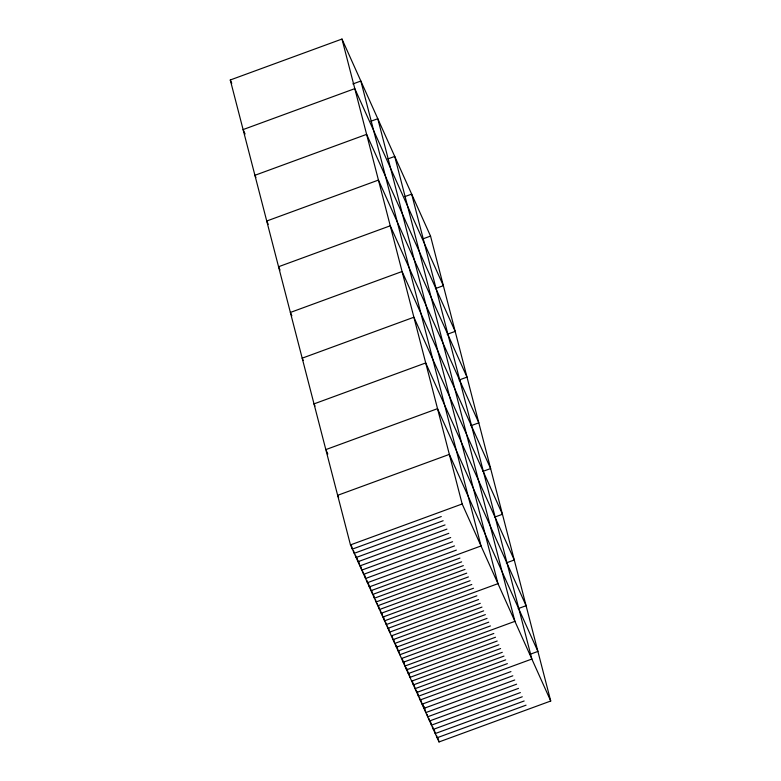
<?xml version="1.0" encoding="UTF-8"?>
<svg xmlns="http://www.w3.org/2000/svg" width="781" height="781" viewBox="0 0 781 781"><rect width="100%" height="100%" fill="white"/><g stroke="black" fill="none" stroke-linecap="round" stroke-linejoin="round"><path stroke-width="1.17" d="M230.278 79.984L341.98 39.05L430.536 236.087L550.722 701.016L439.02 741.95L350.464 544.913L230.278 79.984L231.772 83.303M352.866 83.948L360.851 81.029L481.037 545.958L369.335 586.892L368.417 583.348M370.946 121.231L377.789 118.722L497.975 583.651L386.273 624.585L385.658 622.223M387.893 158.924L394.727 156.415L514.913 621.344L403.211 662.278L402.293 658.734M404.831 196.617L411.665 194.108L531.851 659.047L420.149 699.971L419.543 697.609M422.55 239.006L430.536 236.087M435.378 288.599L443.354 285.68L354.799 88.643L243.096 129.578L245.088 134M447.191 334.317L455.167 331.398L366.621 134.361L254.918 175.295L255.914 177.502M459.013 380.035L466.989 377.116L378.443 180.079L266.741 221.013L268.225 224.332M325.833 449.602L437.526 408.668L526.082 605.705L518.106 608.633M470.826 425.762L478.812 422.833L390.256 225.797L278.553 266.731L280.047 270.05M482.648 471.48L490.624 468.551L402.078 271.515L290.376 312.449L291.869 315.768M350.464 544.913L462.167 503.979L341.98 39.05M441.265 516.534L352.358 549.111L351.44 545.568M443.149 520.732L354.242 553.309L353.627 550.947M445.033 524.93L356.126 557.507L355.521 555.145M446.927 529.127L358.01 561.705L357.102 558.161M448.811 533.325L359.904 565.903L358.684 561.188M494.471 517.198L502.447 514.269L413.891 317.232L302.188 358.167L303.184 360.383M450.696 537.523L361.788 570.101L360.871 566.557M452.58 541.721L363.673 574.299L363.067 571.936M454.474 545.919L365.557 578.496L364.649 574.953M456.358 550.117L367.441 582.694L366.836 580.332M459.941 558.083L371.024 590.661L370.116 587.117M461.63 561.851L372.722 594.429L371.805 590.895M463.328 565.62L374.411 598.197L373.503 594.663M465.017 569.388L376.11 601.966L375.495 599.613M466.716 573.156L377.799 605.734L377.194 603.381M506.283 562.916L514.259 559.987L425.713 362.95L314.011 403.884L315.007 406.1M468.405 576.925L379.498 609.512L378.58 605.968M470.103 580.693L381.187 613.28L380.581 610.918M471.792 584.471L382.885 617.049L381.968 613.505M473.491 588.239L384.574 620.817L383.666 617.273M476.879 595.776L387.962 628.354L387.356 625.991M478.568 599.544L389.66 632.122L388.743 628.588M391.359 635.89L480.266 603.313M481.965 607.081L393.048 639.659L392.13 636.125M483.654 610.849L394.747 643.437L393.829 639.893M485.352 614.618L396.436 647.205L395.83 644.842M487.041 618.396L398.134 650.973L396.914 646.248M488.74 622.164L399.823 654.742L398.906 651.198M401.522 658.51L490.429 625.932M493.817 633.469L404.909 666.047L403.689 661.331M495.515 637.237L406.598 669.815L405.993 667.462M497.204 641.006L408.297 673.583L407.077 668.868M498.903 644.774L409.986 677.361L409.078 673.818M411.685 681.13L500.592 648.542M502.29 652.32L413.374 684.898L412.466 681.354M503.979 656.089L415.072 688.666L414.155 685.122M505.678 659.857L416.761 692.435L416.156 690.072M529.918 654.351L537.904 651.422L449.348 454.396L337.646 495.32L338.642 497.536M507.367 663.625L418.46 696.203L417.239 691.488M510.95 671.592L422.043 704.169L421.125 700.635M512.834 675.79L423.927 708.367L422.706 703.652M514.728 679.987L425.811 712.565L424.288 706.668M516.612 684.185L427.695 716.763L427.09 714.4M518.496 688.383L429.589 720.961L428.974 718.598M520.38 692.581L431.473 725.158L430.556 721.615M522.274 696.779L433.357 729.356L432.752 726.994M524.158 700.977L435.242 733.554L434.334 730.01M526.043 705.175L437.135 737.752L436.52 735.39M462.167 503.979L550.722 701.016M326.321 450.705L327.815 454.034M438.102 738.406L439.02 741.95"/></g></svg>
